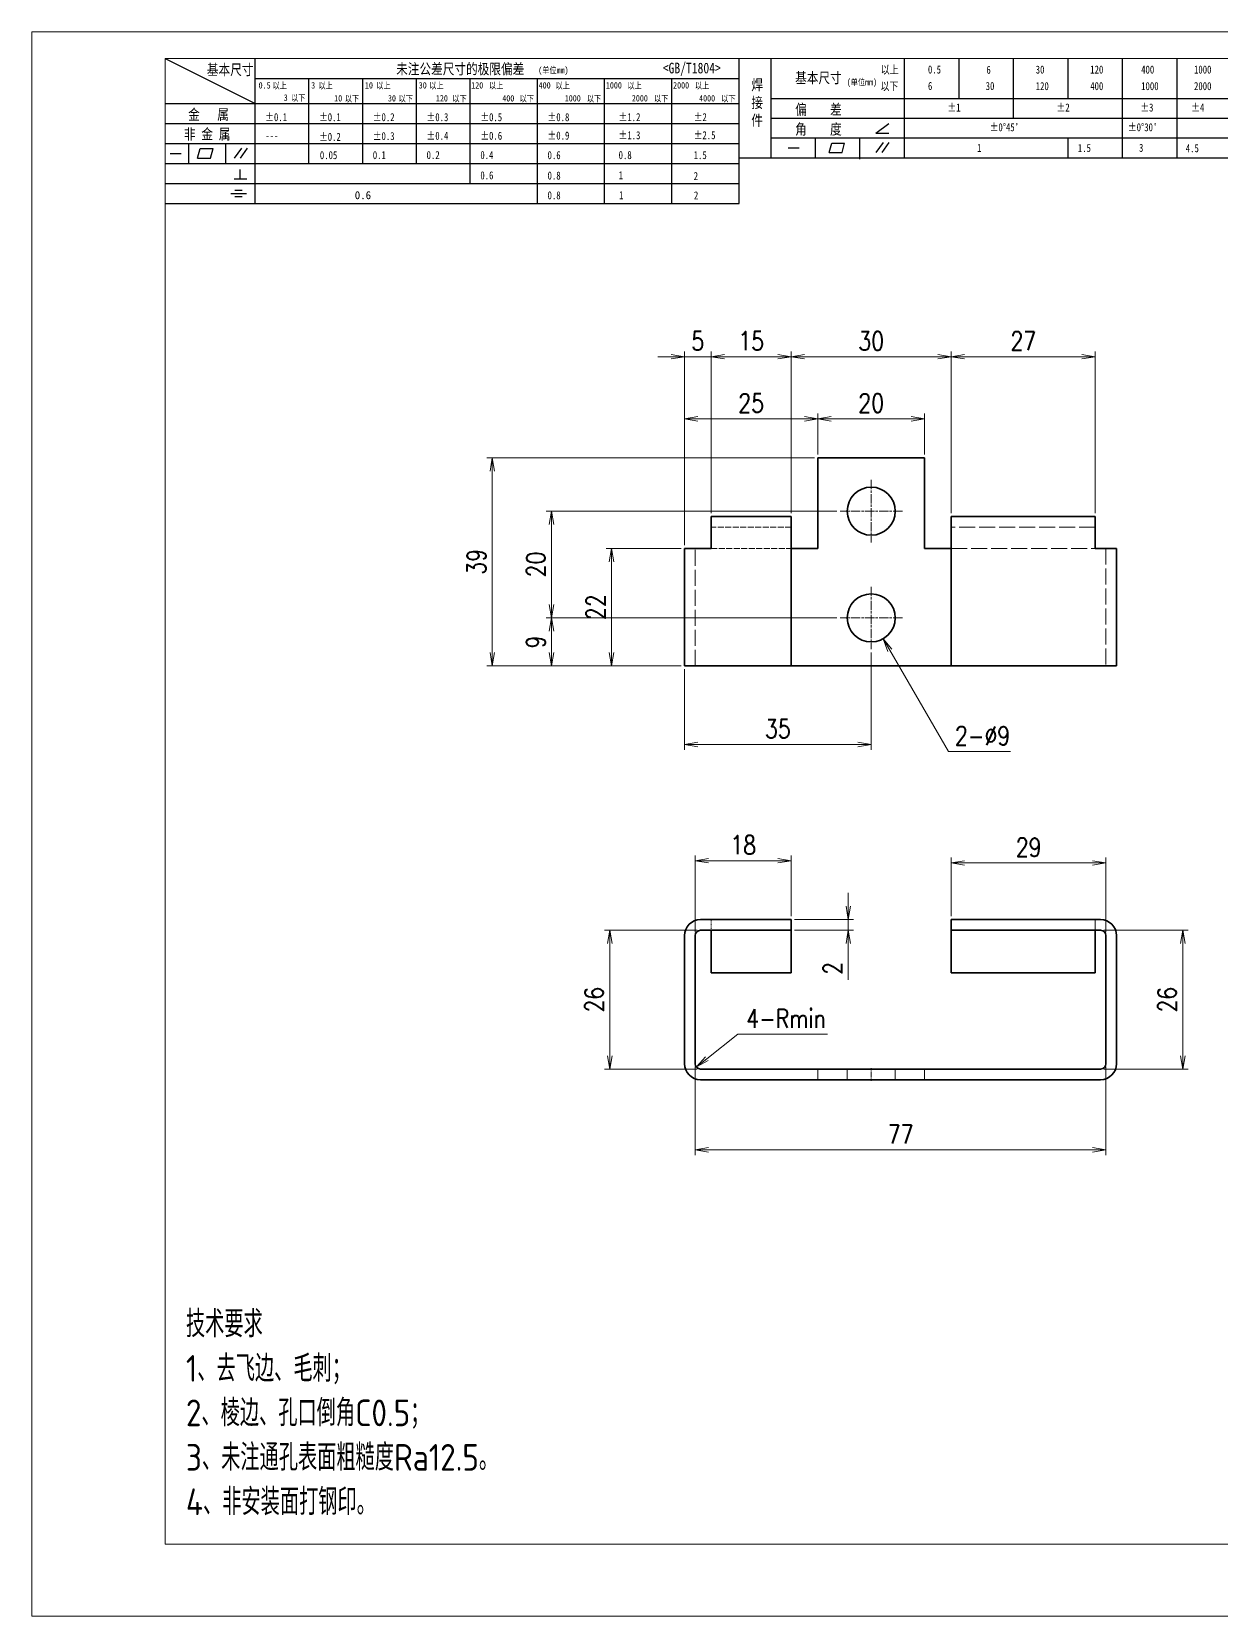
# Model space of a CAD drawing. Header units: inches. Extents: x 269 to 10986, y 1043 to 4337.
# Drawn here: x 6883.7 to 7106.7, y 3497.4 to 3794.4 of the extents above; entities that cross this region are included whole.
import ezdxf

# ---------------------------------------------------------------- set-up
doc = ezdxf.new("R2010")
doc.units = ezdxf.units.IN
doc.header["$MEASUREMENT"] = 0
doc.linetypes.add('AM_ISO02W050x2', pattern=[3.75, 3, -0.75])
doc.linetypes.add('AM_ISO08W050x2', pattern=[9, 6, -0.75, 1.5, -0.75])
doc.layers.add('DIM', color=3, linetype='Continuous')
doc.layers.add('图\\M+19E79\\M+195B6\\M+18E9A', color=7, linetype='Continuous')
for name, color, linetype, lineweight in [('中心线', 2, 'AM_ISO08W050x2', 18), ('图框', 7, 'Continuous', 18), ('标注线', 3, 'Continuous', 18), ('粗实线', 7, 'Continuous', 35), ('虚线', 1, 'AM_ISO02W050x2', 18)]:
    doc.layers.add(name, color=color, linetype=linetype, lineweight=lineweight)
doc.layers.add('打印', color=7, linetype='Continuous', lineweight=15, plot=False)
doc.layers.add('打印-禁用', color=7, linetype='Continuous', lineweight=15, plot=False)
doc.styles.add('DIM', font='romans.shx', dxfattribs={"width": 0.8, "bigfont": 'bigfont.shx'})
doc.styles.add('国标', font='simfang.ttf', dxfattribs={"width": 0.8})
doc.styles.add('机械长仿宋', font='gbenor.shx', dxfattribs={"height": 1, "bigfont": 'gbcbig.shx'})
doc.dimstyles.new('XR 1-1$0', dxfattribs={"dimtxt": 3.5, "dimasz": 2.5, "dimexe": 1, "dimexo": 0.625, "dimgap": 1.2, "dimtad": 1, "dimzin": 9, "dimdsep": 46, "dimtxsty": 'DIM', "dimblk": 'OPEN', "dimcen": 0, "dimclrd": 8, "dimclre": 8, "dimclrt": 2, "dimazin": 2, "dimtfac": 0.5, "dimtmove": 0, "dimatfit": 3, "dimldrblk": 'OPEN', "dimfxl": 0, "dimtolj": 2, "dimlwd": 18, "dimlwe": 18, "dimarcsym": 0})
doc.dimstyles.new('XR 1-1$3', dxfattribs={"dimtxt": 3.5, "dimasz": 2.5, "dimexe": 1, "dimexo": 0.625, "dimgap": 1.2, "dimtad": 1, "dimtoh": 1, "dimdsep": 46, "dimtxsty": 'DIM', "dimblk": 'OPEN', "dimcen": 0, "dimclrd": 8, "dimclre": 8, "dimclrt": 2, "dimazin": 2, "dimtfac": 0.5, "dimtofl": 0, "dimtmove": 0, "dimatfit": 3, "dimldrblk": 'OPEN', "dimfxl": 0, "dimtolj": 2, "dimlwd": 18, "dimlwe": 18, "dimarcsym": 0})
doc.dimstyles.new('XR 1-1$4', dxfattribs={"dimtxt": 3.5, "dimasz": 2.5, "dimexe": 1, "dimexo": 0.625, "dimgap": 1.2, "dimtad": 1, "dimtoh": 1, "dimdsep": 46, "dimtxsty": 'DIM', "dimblk": 'OPEN', "dimcen": 0, "dimclrd": 8, "dimclre": 8, "dimclrt": 2, "dimazin": 2, "dimtfac": 0.5, "dimtofl": 0, "dimtmove": 0, "dimatfit": 3, "dimldrblk": 'OPEN', "dimfxl": 0, "dimtolj": 2, "dimlwd": 18, "dimlwe": 18, "dimarcsym": 0})

# ---------------------------------------------------------------- blocks, each defined once
blk = doc.blocks.new('GZDEH零件A3图框V01版')
at = {"layer": '图\\M+19E79\\M+195B6\\M+18E9A', "color": 9}
for p, q in [((2882.49, -1554.46), (2899.37, -1562.92)), ((2899.37, -1581.67), (2899.37, -1554.46)), ((2990.09, -1581.67), (2990.09, -1554.46)), ((2996.09, -1573.08), (2996.09, -1554.46)), ((3021.09, -1561.98), (3021.09, -1554.46)), ((3031.31, -1561.98), (3031.31, -1554.46)), ((3041.53, -1561.98), (3041.53, -1554.46)), ((3051.75, -1561.98), (3051.75, -1554.46)), ((3061.98, -1561.98), (3061.98, -1554.46)), ((3072.2, -1561.98), (3072.2, -1554.46)), ((2899.37, -1558.24), (2990.09, -1558.24)), ((2909.45, -1574.17), (2909.45, -1558.24)), ((2919.53, -1574.17), (2919.53, -1558.24)), ((2929.61, -1574.17), (2929.61, -1558.24)), ((2939.69, -1577.92), (2939.69, -1558.24)), ((2952.29, -1581.67), (2952.29, -1558.24)), ((2964.89, -1581.67), (2964.89, -1558.24)), ((2977.49, -1581.67), (2977.49, -1558.24)), ((2996.09, -1561.98), (3113.09, -1561.98)), ((3021.09, -1573.08), (3021.09, -1561.98)), ((3041.53, -1565.68), (3041.53, -1561.98)), ((3061.98, -1573.08), (3061.98, -1561.98)), ((3072.2, -1573.08), (3072.2, -1561.98)), ((2882.49, -1562.92), (2990.09, -1562.92)), ((2882.49, -1566.67), (2990.09, -1566.67)), ((2996.09, -1565.68), (3113.09, -1565.68)), ((3015.75, -1568.51), (3018.15, -1566.66)), ((2882.49, -1570.42), (2990.09, -1570.42)), ((2886.92, -1574.12), (2886.92, -1570.42)), ((2893.91, -1574.12), (2893.91, -1570.42)), ((2996.09, -1569.38), (3113.09, -1569.38)), ((3004.42, -1573.08), (3004.42, -1569.38)), ((3006.97, -1572.12), (3007.45, -1570.33)), ((3007.45, -1570.33), (3009.86, -1570.33)), ((3009.39, -1572.12), (3009.86, -1570.33)), ((3012.75, -1573.08), (3012.75, -1569.38)), ((3015.75, -1568.51), (3018.15, -1568.51)), ((3015.81, -1572.12), (3017.15, -1570.26)), ((3016.89, -1572.12), (3018.23, -1570.26)), ((3051.75, -1573.08), (3051.75, -1569.38)), ((2883.43, -1572.27), (2885.49, -1572.27)), ((2888.59, -1573.16), (2889.07, -1571.37)), ((2888.59, -1573.16), (2891, -1573.16)), ((2889.07, -1571.37), (2891.48, -1571.37)), ((2891, -1573.16), (2891.48, -1571.37)), ((2895.52, -1573.16), (2896.85, -1571.3)), ((2896.6, -1573.16), (2897.94, -1571.3)), ((2990.09, -1573.08), (3113.09, -1573.08)), ((2999.26, -1571.23), (3001.32, -1571.23)), ((3006.97, -1572.12), (3009.39, -1572.12)), ((3012.75, -1573.33), (3012.75, -1573.08)), ((2882.49, -1574.17), (2990.09, -1574.17)), ((2895.42, -1577.05), (2897.81, -1577.05)), ((2896.58, -1577.05), (2896.58, -1575.28)), ((2882.49, -1577.92), (2990.09, -1577.92)), ((2894.79, -1579.77), (2897.77, -1579.77)), ((2895.57, -1579.17), (2896.92, -1579.17)), ((2882.49, -1581.67), (2990.09, -1581.67)), ((2895.57, -1580.37), (2896.93, -1580.37))]:
    blk.add_line(p, q, dxfattribs=at)
at = {"layer": '图框', "linetype": 'Continuous'}
for p, q in [((2882.49, -1554.46), (2882.49, -1832.96)), ((3272.49, -1554.46), (2882.49, -1554.46)), ((2882.49, -1832.96), (3272.49, -1832.96))]:
    blk.add_line(p, q, dxfattribs=at)
at = {"layer": '打印-禁用', "linetype": 'Continuous'}
for p, q in [((2857.49, -1549.46), (2857.49, -1846.46)), ((3277.49, -1549.46), (2857.49, -1549.46)), ((2857.49, -1846.46), (3277.49, -1846.46))]:
    blk.add_line(p, q, dxfattribs=at)
at = {"layer": '图\\M+19E79\\M+195B6\\M+18E9A', "color": 9, "style": '国标', "width": 0.8}
for s, height, p in [('基本尺寸', 2, (2890.33, -1557.58)), ('未注公差尺寸的极限偏差', 2, (2925.81, -1557.44)), ('<GB/T1804>', 2, (2975.78, -1557.27)), ('以上', 1.5, (3016.64, -1557.33)), ('0.5', 1.5, (3025.49, -1557.3)), ('6', 1.5, (3036.45, -1557.34)), ('30', 1.5, (3045.69, -1557.31)), ('120', 1.5, (3055.91, -1557.31)), ('400', 1.5, (3065.46, -1557.31)), ('1000', 1.5, (3075.36, -1557.31)), ('30', 1.2, (2930.04, -1560.11)), ('基本尺寸', 2, (3000.6, -1559.1)), ('以下', 1.5, (3016.58, -1560.43)), ('6', 1.5, (3025.49, -1560.38)), ('30', 1.5, (3036.31, -1560.39)), ('120', 1.5, (3045.69, -1560.41)), ('400', 1.5, (3055.91, -1560.41)), ('1000', 1.5, (3065.46, -1560.41)), ('2000', 1.5, (3075.36, -1560.41)), ('金   属', 2, (2886.82, -1565.98)), ('±0.1', 1.5, (2901.27, -1566.23)), ('±0.1', 1.5, (2911.35, -1566.23)), ('±0.2', 1.5, (2921.43, -1566.23)), ('±0.3', 1.5, (2931.51, -1566.23)), ('±0.5', 1.5, (2941.59, -1566.23)), ('±0.8', 1.5, (2954.19, -1566.23)), ('±1.2', 1.5, (2967.51, -1566.23)), ('±2', 1.5, (2981.58, -1566.23)), ('偏    差', 2, (3000.6, -1565.04)), ('±1', 1.5, (3029.16, -1564.42)), ('±2', 1.5, (3049.61, -1564.42)), ('±3', 1.5, (3065.3, -1564.42)), ('±4', 1.5, (3074.85, -1564.42)), ('非 金 属', 2, (2886.02, -1569.65)), ('±0.3', 1.5, (2921.43, -1569.77)), ('±0.4', 1.5, (2931.51, -1569.71)), ('±0.6', 1.5, (2941.59, -1569.71)), ('±0.9', 1.5, (2954.19, -1569.68)), ('±1.3', 1.5, (2967.51, -1569.62)), ('±2.5', 1.5, (2981.58, -1569.61)), ('角    度', 2, (3000.6, -1568.74)), ("±0%%D45'", 1.5, (3037.06, -1568.12)), ("±0%%D30'", 1.5, (3062.98, -1568.12)), ('---', 1.5, (2901.27, -1569.65)), ('±0.2', 1.5, (2911.35, -1569.92)), ('1', 1.5, (3034.69, -1571.98)), ('1.5', 1.5, (3053.59, -1572.01)), ('3', 1.5, (3065.05, -1571.98)), ('4.5', 1.5, (3073.82, -1572.05)), ('0.1', 1.5, (2921.43, -1573.34)), ('0.2', 1.5, (2931.51, -1573.33)), ('0.4', 1.5, (2941.59, -1573.33)), ('0.6', 1.5, (2954.19, -1573.35)), ('0.8', 1.5, (2967.51, -1573.33)), ('1.5', 1.5, (2981.58, -1573.34)), ('0.6', 1.5, (2941.59, -1577.14)), ('0.8', 1.5, (2954.19, -1577.17)), ('1', 1.5, (2967.51, -1577.12)), ('2', 1.5, (2981.58, -1577.26)), ('0.8', 1.5, (2954.19, -1580.87)), ('1', 1.5, (2967.59, -1580.86)), ('2', 1.5, (2981.62, -1580.89))]:
    blk.add_text(s, height=height, dxfattribs=at).set_placement(p)
at = {"layer": '图\\M+19E79\\M+195B6\\M+18E9A', "color": 9, "lineweight": 15, "style": '国标', "width": 0.8}
for s, p in [('(单位mm)', (2952.44, -1557.27)), ('0.5', (2900.03, -1560.11)), ('以上', (2902.64, -1560.16)), ('3', (2909.88, -1560.11)), ('以上', (2911.25, -1560.16)), ('10', (2919.96, -1560.11)), ('以上', (2922.09, -1560.16)), ('以上', (2932.02, -1560.16)), ('120', (2939.88, -1560.11)), ('以上', (2943.21, -1560.16)), ('400', (2952.52, -1560.11)), ('以上', (2955.68, -1560.16)), ('1000', (2965.12, -1560.11)), ('以上', (2969.16, -1560.16)), ('2000', (2977.72, -1560.11)), ('以上', (2981.8, -1560.16)), ('(单位mm)', (3010.27, -1559.51)), ('3', (2904.73, -1562.41)), ('以下', (2906.1, -1562.46)), ('10', (2914.19, -1562.54)), ('以下', (2916.18, -1562.59)), ('30', (2924.27, -1562.54)), ('以下', (2926.26, -1562.59)), ('120', (2933.26, -1562.54)), ('以下', (2936.34, -1562.59)), ('400', (2945.7, -1562.54)), ('以下', (2948.94, -1562.59)), ('1000', (2957.41, -1562.54)), ('以下', (2961.54, -1562.59)), ('2000', (2969.99, -1562.54)), ('以下', (2974.14, -1562.59)), ('4000', (2982.59, -1562.54)), ('以下', (2986.74, -1562.59))]:
    blk.add_text(s, height=1.2, dxfattribs=at).set_placement(p)
at = {"layer": '图\\M+19E79\\M+195B6\\M+18E9A', "color": 9, "lineweight": 13, "style": '国标'}
blk.add_text('0.6', height=1.5, dxfattribs=at).set_placement((2918.05, -1580.85))
at = {"layer": '图\\M+19E79\\M+195B6\\M+18E9A', "color": 9, "style": '国标'}
for s, insert, char_height, width, attachment_point in [('焊\\P接\\P件', (2992.39, -1558.41), 2, 3.1877, 1), ('0.05', (2911.51, -1573.37), 1.5, 5.1982, 7)]:
    blk.add_mtext(s, dxfattribs=dict(at, insert=insert, char_height=char_height, width=width, attachment_point=attachment_point))
blk = doc.blocks.new('DEH A3')
at = {"layer": '图框'}
blk.add_blockref('GZDEH零件A3图框V01版', (-2857.49, 1846.46), dxfattribs=at)
blk = doc.blocks.new('_Open')
at = {"color": 0, "linetype": 'ByBlock', "lineweight": -2}
for p, q in [((-1, 0.17), (0, 0)), ((-1, -0.17), (0, 0)), ((0, 0), (-1, 0))]:
    blk.add_line(p, q, dxfattribs=at)
blk = doc.blocks.new('*D1009')
at = {"layer": 'Defpoints', "color": 0, "transparency": 16777216}
for p in [(7011.06, 3733.44), (7011.06, 3703.49), (7006.06, 3697.49)]:
    blk.add_point(p, dxfattribs=at)
at = {"layer": 'DIM', "color": 8, "lineweight": 18, "transparency": 16777216}
for p, q in [((7003.56, 3733.44), (7001.06, 3733.44)), ((7006.06, 3698.11), (7006.06, 3734.44)), ((7006.06, 3733.44), (7011.06, 3733.44)), ((7011.06, 3704.11), (7011.06, 3734.44)), ((7013.56, 3733.44), (7016.06, 3733.44))]:
    blk.add_line(p, q, dxfattribs=at)
at = {"layer": 'DIM', "color": 8, "lineweight": 18, "transparency": 16777216, "xscale": 2.5, "yscale": 2.5, "zscale": 2.5}
blk.add_blockref('_Open', (7006.06, 3733.44), dxfattribs=at)
at = {"layer": 'DIM', "color": 8, "lineweight": 18, "transparency": 16777216, "xscale": 2.5, "yscale": 2.5, "zscale": 2.5, "rotation": 180}
blk.add_blockref('_Open', (7011.06, 3733.44), dxfattribs=at)
at = {"layer": 'DIM', "color": 2, "transparency": 16777216, "insert": (7008.56, 3736.39), "char_height": 3.5, "attachment_point": 5, "style": 'DIM'}
blk.add_mtext('\\A2;5', dxfattribs=at)
blk = doc.blocks.new('*D1010')
at = {"layer": 'Defpoints', "color": 0, "transparency": 16777216}
for p in [(7026.06, 3733.44), (7011.06, 3703.49), (7026.06, 3703.49)]:
    blk.add_point(p, dxfattribs=at)
at = {"layer": 'DIM', "color": 8, "lineweight": 18, "transparency": 16777216}
for p, q in [((7011.06, 3704.11), (7011.06, 3734.44)), ((7013.56, 3733.44), (7023.56, 3733.44)), ((7026.06, 3704.11), (7026.06, 3734.44))]:
    blk.add_line(p, q, dxfattribs=at)
at = {"layer": 'DIM', "color": 8, "lineweight": 18, "transparency": 16777216, "xscale": 2.5, "yscale": 2.5, "zscale": 2.5, "rotation": 180}
blk.add_blockref('_Open', (7011.06, 3733.44), dxfattribs=at)
at = {"layer": 'DIM', "color": 8, "lineweight": 18, "transparency": 16777216, "xscale": 2.5, "yscale": 2.5, "zscale": 2.5}
blk.add_blockref('_Open', (7026.06, 3733.44), dxfattribs=at)
at = {"layer": 'DIM', "color": 2, "transparency": 16777216, "insert": (7018.56, 3736.39), "char_height": 3.5, "attachment_point": 5, "style": 'DIM'}
blk.add_mtext('\\A2;15', dxfattribs=at)
blk = doc.blocks.new('*D1011')
at = {"layer": 'Defpoints', "color": 0, "transparency": 16777216}
for p in [(7056.06, 3733.44), (7026.06, 3703.49), (7056.06, 3703.49)]:
    blk.add_point(p, dxfattribs=at)
at = {"layer": 'DIM', "color": 8, "lineweight": 18, "transparency": 16777216}
for p, q in [((7026.06, 3704.11), (7026.06, 3734.44)), ((7028.56, 3733.44), (7053.56, 3733.44)), ((7056.06, 3704.11), (7056.06, 3734.44))]:
    blk.add_line(p, q, dxfattribs=at)
at = {"layer": 'DIM', "color": 8, "lineweight": 18, "transparency": 16777216, "xscale": 2.5, "yscale": 2.5, "zscale": 2.5, "rotation": 180}
blk.add_blockref('_Open', (7026.06, 3733.44), dxfattribs=at)
at = {"layer": 'DIM', "color": 8, "lineweight": 18, "transparency": 16777216, "xscale": 2.5, "yscale": 2.5, "zscale": 2.5}
blk.add_blockref('_Open', (7056.06, 3733.44), dxfattribs=at)
at = {"layer": 'DIM', "color": 2, "transparency": 16777216, "insert": (7041.06, 3736.39), "char_height": 3.5, "attachment_point": 5, "style": 'DIM'}
blk.add_mtext('\\A2;30', dxfattribs=at)
blk = doc.blocks.new('*D1012')
at = {"layer": 'Defpoints', "color": 0, "transparency": 16777216}
for p in [(7056.06, 3733.44), (7056.06, 3703.49), (7083.06, 3703.49)]:
    blk.add_point(p, dxfattribs=at)
at = {"layer": 'DIM', "color": 8, "lineweight": 18, "transparency": 16777216}
for p, q in [((7056.06, 3704.11), (7056.06, 3734.44)), ((7080.56, 3733.44), (7058.56, 3733.44)), ((7083.06, 3704.11), (7083.06, 3734.44))]:
    blk.add_line(p, q, dxfattribs=at)
at = {"layer": 'DIM', "color": 8, "lineweight": 18, "transparency": 16777216, "xscale": 2.5, "yscale": 2.5, "zscale": 2.5, "rotation": 180}
blk.add_blockref('_Open', (7056.06, 3733.44), dxfattribs=at)
at = {"layer": 'DIM', "color": 8, "lineweight": 18, "transparency": 16777216, "xscale": 2.5, "yscale": 2.5, "zscale": 2.5}
blk.add_blockref('_Open', (7083.06, 3733.44), dxfattribs=at)
at = {"layer": 'DIM', "color": 2, "transparency": 16777216, "insert": (7069.56, 3736.39), "char_height": 3.5, "attachment_point": 5, "style": 'DIM'}
blk.add_mtext('\\A2;27', dxfattribs=at)
blk = doc.blocks.new('*D1013')
at = {"layer": 'Defpoints', "color": 0, "transparency": 16777216}
for p in [(7006.06, 3721.79), (7031.06, 3714.49), (7006.06, 3697.49)]:
    blk.add_point(p, dxfattribs=at)
at = {"layer": 'DIM', "color": 8, "lineweight": 18, "transparency": 16777216}
for p, q in [((7006.06, 3698.11), (7006.06, 3722.79)), ((7028.56, 3721.79), (7008.56, 3721.79)), ((7031.06, 3715.11), (7031.06, 3722.79))]:
    blk.add_line(p, q, dxfattribs=at)
at = {"layer": 'DIM', "color": 8, "lineweight": 18, "transparency": 16777216, "xscale": 2.5, "yscale": 2.5, "zscale": 2.5, "rotation": 180}
blk.add_blockref('_Open', (7006.06, 3721.79), dxfattribs=at)
at = {"layer": 'DIM', "color": 8, "lineweight": 18, "transparency": 16777216, "xscale": 2.5, "yscale": 2.5, "zscale": 2.5}
blk.add_blockref('_Open', (7031.06, 3721.79), dxfattribs=at)
at = {"layer": 'DIM', "color": 2, "transparency": 16777216, "insert": (7018.56, 3724.74), "char_height": 3.5, "attachment_point": 5, "style": 'DIM'}
blk.add_mtext('\\A2;25', dxfattribs=at)
blk = doc.blocks.new('*D1014')
at = {"layer": 'Defpoints', "color": 0, "transparency": 16777216}
for p in [(7051.06, 3721.79), (7031.06, 3714.49), (7051.06, 3714.49)]:
    blk.add_point(p, dxfattribs=at)
at = {"layer": 'DIM', "color": 8, "lineweight": 18, "transparency": 16777216}
for p, q in [((7031.06, 3715.11), (7031.06, 3722.79)), ((7033.56, 3721.79), (7048.56, 3721.79)), ((7051.06, 3715.11), (7051.06, 3722.79))]:
    blk.add_line(p, q, dxfattribs=at)
at = {"layer": 'DIM', "color": 8, "lineweight": 18, "transparency": 16777216, "xscale": 2.5, "yscale": 2.5, "zscale": 2.5, "rotation": 180}
blk.add_blockref('_Open', (7031.06, 3721.79), dxfattribs=at)
at = {"layer": 'DIM', "color": 8, "lineweight": 18, "transparency": 16777216, "xscale": 2.5, "yscale": 2.5, "zscale": 2.5}
blk.add_blockref('_Open', (7051.06, 3721.79), dxfattribs=at)
at = {"layer": 'DIM', "color": 2, "transparency": 16777216, "insert": (7041.06, 3724.74), "char_height": 3.5, "attachment_point": 5, "style": 'DIM'}
blk.add_mtext('\\A2;20', dxfattribs=at)
blk = doc.blocks.new('*D1015')
at = {"layer": 'Defpoints', "color": 0, "transparency": 16777216}
for p in [(6992.36, 3697.49), (7006.06, 3697.49), (7006.06, 3675.49)]:
    blk.add_point(p, dxfattribs=at)
at = {"layer": 'DIM', "color": 8, "lineweight": 18, "transparency": 16777216}
for p, q in [((7005.44, 3697.49), (6991.36, 3697.49)), ((6992.36, 3677.99), (6992.36, 3694.99)), ((7005.44, 3675.49), (6991.36, 3675.49))]:
    blk.add_line(p, q, dxfattribs=at)
at = {"layer": 'DIM', "color": 8, "lineweight": 18, "transparency": 16777216, "xscale": 2.5, "yscale": 2.5, "zscale": 2.5}
for p, rotation in [((6992.36, 3697.49), 90), ((6992.36, 3675.49), 270)]:
    blk.add_blockref('_Open', p, dxfattribs=dict(at, rotation=rotation))
at = {"layer": 'DIM', "color": 2, "transparency": 16777216, "insert": (6989.41, 3686.49), "char_height": 3.5, "attachment_point": 5, "rotation": 90, "style": 'DIM'}
blk.add_mtext('\\A2;22', dxfattribs=at)
blk = doc.blocks.new('*D1016')
at = {"layer": 'Defpoints', "color": 0, "transparency": 16777216}
for p in [(7031.06, 3714.49), (6970.03, 3675.49), (7006.06, 3675.49)]:
    blk.add_point(p, dxfattribs=at)
at = {"layer": 'DIM', "color": 8, "lineweight": 18, "transparency": 16777216}
for p, q in [((7030.44, 3714.49), (6969.03, 3714.49)), ((6970.03, 3711.99), (6970.03, 3677.99)), ((7005.44, 3675.49), (6969.03, 3675.49))]:
    blk.add_line(p, q, dxfattribs=at)
at = {"layer": 'DIM', "color": 8, "lineweight": 18, "transparency": 16777216, "xscale": 2.5, "yscale": 2.5, "zscale": 2.5}
for p, rotation in [((6970.03, 3714.49), 90), ((6970.03, 3675.49), 270)]:
    blk.add_blockref('_Open', p, dxfattribs=dict(at, rotation=rotation))
at = {"layer": 'DIM', "color": 2, "transparency": 16777216, "insert": (6967.08, 3694.99), "char_height": 3.5, "attachment_point": 5, "rotation": 90, "style": 'DIM'}
blk.add_mtext('\\A2;39', dxfattribs=at)
blk = doc.blocks.new('*D1017')
at = {"layer": 'Defpoints', "color": 0, "transparency": 16777216}
for p in [(7035.21, 3684.49), (6981.15, 3675.49), (7005.44, 3675.49)]:
    blk.add_point(p, dxfattribs=at)
at = {"layer": 'DIM', "color": 8, "lineweight": 18, "transparency": 16777216}
for p, q in [((7034.59, 3684.49), (6980.15, 3684.49)), ((6981.15, 3681.99), (6981.15, 3677.99)), ((7004.81, 3675.49), (6980.15, 3675.49))]:
    blk.add_line(p, q, dxfattribs=at)
at = {"layer": 'DIM', "color": 8, "lineweight": 18, "transparency": 16777216, "xscale": 2.5, "yscale": 2.5, "zscale": 2.5}
for p, rotation in [((6981.15, 3684.49), 90), ((6981.15, 3675.49), 270)]:
    blk.add_blockref('_Open', p, dxfattribs=dict(at, rotation=rotation))
at = {"layer": 'DIM', "color": 2, "transparency": 16777216, "insert": (6978.2, 3679.99), "char_height": 3.5, "attachment_point": 5, "rotation": 90, "style": 'DIM'}
blk.add_mtext('\\A2;9', dxfattribs=at)
blk = doc.blocks.new('*D1018')
at = {"layer": 'Defpoints', "color": 0, "transparency": 16777216}
for p in [(7035.21, 3704.49), (6981.15, 3684.49), (7033.5, 3684.49)]:
    blk.add_point(p, dxfattribs=at)
at = {"layer": 'DIM', "color": 8, "lineweight": 18, "transparency": 16777216}
for p, q in [((7034.59, 3704.49), (6980.15, 3704.49)), ((6981.15, 3701.99), (6981.15, 3686.99)), ((7032.87, 3684.49), (6980.15, 3684.49))]:
    blk.add_line(p, q, dxfattribs=at)
at = {"layer": 'DIM', "color": 8, "lineweight": 18, "transparency": 16777216, "xscale": 2.5, "yscale": 2.5, "zscale": 2.5}
for p, rotation in [((6981.15, 3704.49), 90), ((6981.15, 3684.49), 270)]:
    blk.add_blockref('_Open', p, dxfattribs=dict(at, rotation=rotation))
at = {"layer": 'DIM', "color": 2, "transparency": 16777216, "insert": (6978.2, 3694.49), "char_height": 3.5, "attachment_point": 5, "rotation": 90, "style": 'DIM'}
blk.add_mtext('\\A2;20', dxfattribs=at)
blk = doc.blocks.new('*D1019')
at = {"layer": 'Defpoints', "color": 0, "transparency": 16777216}
for p in [(7041.06, 3678.64), (7006.06, 3675.49), (7006.06, 3660.76)]:
    blk.add_point(p, dxfattribs=at)
at = {"layer": 'DIM', "color": 8, "lineweight": 18, "transparency": 16777216}
for p, q in [((7041.06, 3678.01), (7041.06, 3659.76)), ((7006.06, 3674.86), (7006.06, 3659.76)), ((7038.56, 3660.76), (7008.56, 3660.76))]:
    blk.add_line(p, q, dxfattribs=at)
at = {"layer": 'DIM', "color": 8, "lineweight": 18, "transparency": 16777216, "xscale": 2.5, "yscale": 2.5, "zscale": 2.5, "rotation": 180}
blk.add_blockref('_Open', (7006.06, 3660.76), dxfattribs=at)
at = {"layer": 'DIM', "color": 8, "lineweight": 18, "transparency": 16777216, "xscale": 2.5, "yscale": 2.5, "zscale": 2.5}
blk.add_blockref('_Open', (7041.06, 3660.76), dxfattribs=at)
at = {"layer": 'DIM', "color": 2, "transparency": 16777216, "insert": (7023.56, 3663.71), "char_height": 3.5, "attachment_point": 5, "style": 'DIM'}
blk.add_mtext('\\A2;35', dxfattribs=at)
blk = doc.blocks.new('*D1020')
at = {"layer": 'Defpoints', "color": 0, "transparency": 16777216}
for p in [(7038.81, 3688.38), (7043.31, 3680.59)]:
    blk.add_point(p, dxfattribs=at)
at = {"layer": 'DIM', "color": 8, "lineweight": 18, "transparency": 16777216}
for p, q in [((7055.54, 3659.44), (7044.57, 3678.42)), ((7067.14, 3659.44), (7055.54, 3659.44))]:
    blk.add_line(p, q, dxfattribs=at)
at = {"layer": 'DIM', "color": 8, "lineweight": 18, "transparency": 16777216, "xscale": 2.5, "yscale": 2.5, "zscale": 2.5, "rotation": 120.0272160030742}
blk.add_blockref('_Open', (7043.31, 3680.59), dxfattribs=at)
at = {"layer": 'DIM', "color": 2, "transparency": 16777216, "insert": (7061.94, 3662.39), "char_height": 3.5, "attachment_point": 5, "style": 'DIM'}
blk.add_mtext('\\A2;{\\Fromans,bigfont|c134;2-}∅9', dxfattribs=at)
blk = doc.blocks.new('*D1021')
at = {"layer": 'Defpoints', "color": 0, "transparency": 16777216}
for p in [(7026.06, 3627.93), (7026.06, 3625.93), (7036.76, 3625.93)]:
    blk.add_point(p, dxfattribs=at)
at = {"layer": 'DIM', "color": 8, "lineweight": 18, "transparency": 16777216}
for p, q in [((7036.76, 3630.43), (7036.76, 3632.93)), ((7026.69, 3627.93), (7037.76, 3627.93)), ((7036.76, 3627.93), (7036.76, 3625.93)), ((7026.69, 3625.93), (7037.76, 3625.93)), ((7036.76, 3623.43), (7036.76, 3616.67))]:
    blk.add_line(p, q, dxfattribs=at)
at = {"layer": 'DIM', "color": 8, "lineweight": 18, "transparency": 16777216, "xscale": 2.5, "yscale": 2.5, "zscale": 2.5}
for p, rotation in [((7036.76, 3627.93), 270), ((7036.76, 3625.93), 90)]:
    blk.add_blockref('_Open', p, dxfattribs=dict(at, rotation=rotation))
at = {"layer": 'DIM', "color": 2, "transparency": 16777216, "insert": (7033.81, 3618.8), "char_height": 3.5, "attachment_point": 5, "rotation": 90, "style": 'DIM'}
blk.add_mtext('\\A2;2', dxfattribs=at)
blk = doc.blocks.new('*D1022')
at = {"layer": 'Defpoints', "color": 0, "transparency": 16777216}
for p in [(7026.06, 3638.97), (7026.06, 3627.93), (7008.06, 3624.93)]:
    blk.add_point(p, dxfattribs=at)
at = {"layer": 'DIM', "color": 8, "lineweight": 18, "transparency": 16777216}
for p, q in [((7008.06, 3625.56), (7008.06, 3639.97)), ((7010.56, 3638.97), (7023.56, 3638.97)), ((7026.06, 3628.56), (7026.06, 3639.97))]:
    blk.add_line(p, q, dxfattribs=at)
at = {"layer": 'DIM', "color": 8, "lineweight": 18, "transparency": 16777216, "xscale": 2.5, "yscale": 2.5, "zscale": 2.5, "rotation": 180}
blk.add_blockref('_Open', (7008.06, 3638.97), dxfattribs=at)
at = {"layer": 'DIM', "color": 8, "lineweight": 18, "transparency": 16777216, "xscale": 2.5, "yscale": 2.5, "zscale": 2.5}
blk.add_blockref('_Open', (7026.06, 3638.97), dxfattribs=at)
at = {"layer": 'DIM', "color": 2, "transparency": 16777216, "insert": (7017.06, 3641.92), "char_height": 3.5, "attachment_point": 5, "style": 'DIM'}
blk.add_mtext('\\A2;18', dxfattribs=at)
blk = doc.blocks.new('*D1023')
at = {"layer": 'Defpoints', "color": 0, "transparency": 16777216}
for p in [(7009.06, 3625.93), (6992.08, 3599.93), (7009.06, 3599.93)]:
    blk.add_point(p, dxfattribs=at)
at = {"layer": 'DIM', "color": 8, "lineweight": 18, "transparency": 16777216}
for p, q in [((7008.44, 3625.93), (6991.08, 3625.93)), ((6992.08, 3623.43), (6992.08, 3602.43)), ((7008.44, 3599.93), (6991.08, 3599.93))]:
    blk.add_line(p, q, dxfattribs=at)
at = {"layer": 'DIM', "color": 8, "lineweight": 18, "transparency": 16777216, "xscale": 2.5, "yscale": 2.5, "zscale": 2.5}
for p, rotation in [((6992.08, 3625.93), 90), ((6992.08, 3599.93), 270)]:
    blk.add_blockref('_Open', p, dxfattribs=dict(at, rotation=rotation))
at = {"layer": 'DIM', "color": 2, "transparency": 16777216, "insert": (6989.13, 3612.93), "char_height": 3.5, "attachment_point": 5, "rotation": 90, "style": 'DIM'}
blk.add_mtext('\\A2;26', dxfattribs=at)
blk = doc.blocks.new('*D1024')
at = {"layer": 'Defpoints', "color": 0, "transparency": 16777216}
for p in [(7008.06, 3600.93), (7085.06, 3600.93), (7085.06, 3584.8)]:
    blk.add_point(p, dxfattribs=at)
at = {"layer": 'DIM', "color": 8, "lineweight": 18, "transparency": 16777216}
for p, q in [((7008.06, 3600.31), (7008.06, 3583.8)), ((7085.06, 3600.31), (7085.06, 3583.8)), ((7010.56, 3584.8), (7082.56, 3584.8))]:
    blk.add_line(p, q, dxfattribs=at)
at = {"layer": 'DIM', "color": 8, "lineweight": 18, "transparency": 16777216, "xscale": 2.5, "yscale": 2.5, "zscale": 2.5, "rotation": 180}
blk.add_blockref('_Open', (7008.06, 3584.8), dxfattribs=at)
at = {"layer": 'DIM', "color": 8, "lineweight": 18, "transparency": 16777216, "xscale": 2.5, "yscale": 2.5, "zscale": 2.5}
blk.add_blockref('_Open', (7085.06, 3584.8), dxfattribs=at)
at = {"layer": 'DIM', "color": 2, "transparency": 16777216, "insert": (7046.56, 3587.75), "char_height": 3.5, "attachment_point": 5, "style": 'DIM'}
blk.add_mtext('\\A2;77', dxfattribs=at)
blk = doc.blocks.new('*D1025')
at = {"layer": 'Defpoints', "color": 0, "transparency": 16777216}
for p in [(7084.06, 3625.93), (7099.48, 3625.93), (7084.06, 3599.93)]:
    blk.add_point(p, dxfattribs=at)
at = {"layer": 'DIM', "color": 8, "lineweight": 18, "transparency": 16777216}
for p, q in [((7084.69, 3625.93), (7100.48, 3625.93)), ((7099.48, 3602.43), (7099.48, 3623.43)), ((7084.69, 3599.93), (7100.48, 3599.93))]:
    blk.add_line(p, q, dxfattribs=at)
at = {"layer": 'DIM', "color": 8, "lineweight": 18, "transparency": 16777216, "xscale": 2.5, "yscale": 2.5, "zscale": 2.5}
for p, rotation in [((7099.48, 3625.93), 90), ((7099.48, 3599.93), 270)]:
    blk.add_blockref('_Open', p, dxfattribs=dict(at, rotation=rotation))
at = {"layer": 'DIM', "color": 2, "transparency": 16777216, "insert": (7096.53, 3612.93), "char_height": 3.5, "attachment_point": 5, "rotation": 90, "style": 'DIM'}
blk.add_mtext('\\A2;26', dxfattribs=at)
blk = doc.blocks.new('*D1026')
at = {"layer": 'Defpoints', "color": 0, "transparency": 16777216}
for p in [(7056.06, 3638.55), (7056.06, 3627.93), (7085.06, 3624.93)]:
    blk.add_point(p, dxfattribs=at)
at = {"layer": 'DIM', "color": 8, "lineweight": 18, "transparency": 16777216}
for p, q in [((7056.06, 3628.56), (7056.06, 3639.55)), ((7082.56, 3638.55), (7058.56, 3638.55)), ((7085.06, 3625.56), (7085.06, 3639.55))]:
    blk.add_line(p, q, dxfattribs=at)
at = {"layer": 'DIM', "color": 8, "lineweight": 18, "transparency": 16777216, "xscale": 2.5, "yscale": 2.5, "zscale": 2.5, "rotation": 180}
blk.add_blockref('_Open', (7056.06, 3638.55), dxfattribs=at)
at = {"layer": 'DIM', "color": 8, "lineweight": 18, "transparency": 16777216, "xscale": 2.5, "yscale": 2.5, "zscale": 2.5}
blk.add_blockref('_Open', (7085.06, 3638.55), dxfattribs=at)
at = {"layer": 'DIM', "color": 2, "transparency": 16777216, "insert": (7070.56, 3641.5), "char_height": 3.5, "attachment_point": 5, "style": 'DIM'}
blk.add_mtext('\\A2;29', dxfattribs=at)
blk = doc.blocks.new('*D1027')
at = {"layer": 'Defpoints', "color": 0, "transparency": 16777216}
for p in [(7008.28, 3600.31), (7009.06, 3600.93)]:
    blk.add_point(p, dxfattribs=at)
at = {"layer": 'DIM', "color": 8, "lineweight": 18, "transparency": 16777216}
for p, q in [((7016.09, 3606.45), (7010.24, 3601.86)), ((7032.89, 3606.45), (7016.09, 3606.45))]:
    blk.add_line(p, q, dxfattribs=at)
at = {"layer": 'DIM', "color": 8, "lineweight": 18, "transparency": 16777216, "xscale": 2.5, "yscale": 2.5, "zscale": 2.5, "rotation": 218.1720666885939}
blk.add_blockref('_Open', (7008.28, 3600.31), dxfattribs=at)
at = {"layer": 'DIM', "color": 2, "transparency": 16777216, "insert": (7025.09, 3609.4), "char_height": 3.5, "attachment_point": 5, "style": 'DIM'}
blk.add_mtext('\\A2;{\\Fromans,bigfont|c134;4-Rmin}', dxfattribs=at)

msp = doc.modelspace()

# ---------------------------------------------------------------- linework, layer by layer
at = {"layer": '中心线', "ltscale": 0.292499}
for p, q in [((7041.063, 3710.335), (7041.063, 3698.635)), ((7046.913, 3704.485), (7035.213, 3704.485)), ((7041.063, 3690.335), (7041.063, 3678.635)), ((7046.913, 3684.485), (7035.213, 3684.485))]:
    msp.add_line(p, q, dxfattribs=at)
at = {"layer": '中心线', "ltscale": 0.060001}
msp.add_line((7041.063, 3597.733), (7041.063, 3600.133), dxfattribs=at)
at = {"layer": '打印'}
msp.add_lwpolyline([(6883.696, 3794.354), (7303.696, 3794.354), (7303.696, 3497.354), (6883.696, 3497.354)], close=True, dxfattribs=at)
at = {"layer": '粗实线', "ltscale": 0.425}
for p, q in [((7031.063, 3697.485), (7031.063, 3714.485)), ((7051.063, 3714.485), (7051.063, 3697.485)), ((7026.063, 3675.485), (7009.063, 3675.485)), ((7026.063, 3627.933), (7009.063, 3627.933)), ((7026.063, 3625.933), (7009.063, 3625.933))]:
    msp.add_line(p, q, dxfattribs=at)
at = {"layer": '粗实线'}
for p, q in [((7051.063, 3714.485), (7031.063, 3714.485)), ((7083.063, 3703.485), (7056.063, 3703.485)), ((7026.063, 3675.485), (7026.063, 3700.485)), ((7056.063, 3700.485), (7056.063, 3675.485)), ((7006.063, 3675.485), (7006.063, 3697.485)), ((7087.063, 3697.485), (7087.063, 3675.485)), ((7056.063, 3675.485), (7026.063, 3675.485)), ((7084.063, 3675.485), (7056.063, 3675.485)), ((7084.063, 3627.933), (7056.063, 3627.933)), ((7006.063, 3624.933), (7006.063, 3600.933)), ((7008.063, 3624.933), (7008.063, 3600.933)), ((7084.063, 3625.933), (7056.063, 3625.933)), ((7085.063, 3600.933), (7085.063, 3624.933)), ((7087.063, 3600.933), (7087.063, 3624.933)), ((7083.063, 3617.933), (7056.063, 3617.933)), ((7084.063, 3599.933), (7009.063, 3599.933)), ((7084.063, 3597.933), (7009.063, 3597.933))]:
    msp.add_line(p, q, dxfattribs=at)
at = {"layer": '粗实线', "ltscale": 0.375}
for p, q in [((7026.063, 3703.485), (7011.063, 3703.485)), ((7026.063, 3617.933), (7011.063, 3617.933))]:
    msp.add_line(p, q, dxfattribs=at)
at = {"layer": '粗实线', "ltscale": 0.075}
for p, q in [((7011.063, 3703.485), (7011.063, 3700.485)), ((7026.063, 3703.485), (7026.063, 3700.485)), ((7056.063, 3703.485), (7056.063, 3700.485)), ((7083.063, 3700.485), (7083.063, 3703.485)), ((7011.063, 3697.485), (7011.063, 3700.485)), ((7083.063, 3697.485), (7083.063, 3700.485)), ((7009.063, 3697.485), (7006.063, 3697.485)), ((7087.063, 3697.485), (7084.063, 3697.485)), ((7009.063, 3675.485), (7006.063, 3675.485)), ((7084.063, 3675.485), (7087.063, 3675.485))]:
    msp.add_line(p, q, dxfattribs=at)
at = {"layer": '粗实线', "ltscale": 0.05}
for p, q in [((7011.063, 3697.485), (7009.063, 3697.485)), ((7026.063, 3625.933), (7026.063, 3627.933)), ((7056.063, 3627.933), (7056.063, 3625.933))]:
    msp.add_line(p, q, dxfattribs=at)
at = {"layer": '粗实线', "ltscale": 0.125}
for p, q in [((7026.063, 3697.485), (7031.063, 3697.485)), ((7051.063, 3697.485), (7056.063, 3697.485))]:
    msp.add_line(p, q, dxfattribs=at)
at = {"layer": '粗实线', "ltscale": 0.025}
for p, q in [((7084.063, 3697.485), (7083.063, 3697.485)), ((7011.063, 3625.933), (7011.063, 3624.933)), ((7026.063, 3625.933), (7026.063, 3624.933)), ((7056.063, 3625.933), (7056.063, 3624.933)), ((7083.063, 3624.933), (7083.063, 3625.933))]:
    msp.add_line(p, q, dxfattribs=at)
at = {"layer": '粗实线', "ltscale": 0.175}
for p, q in [((7011.063, 3617.933), (7011.063, 3624.933)), ((7026.063, 3617.933), (7026.063, 3624.933)), ((7056.063, 3617.933), (7056.063, 3624.933)), ((7083.063, 3617.933), (7083.063, 3624.933))]:
    msp.add_line(p, q, dxfattribs=at)
at = {"layer": '粗实线'}
for centre in [(7041.063, 3704.485), (7041.063, 3684.485)]:
    msp.add_circle(centre, 4.5, dxfattribs=at)
for centre, radius, start, end in [((7009.063, 3624.933), 3, 90, 180), ((7084.063, 3624.933), 3, 0, 90), ((7009.063, 3624.933), 1, 90, 180), ((7084.063, 3624.933), 1, 0, 90), ((7009.063, 3600.933), 3, 180, 270), ((7009.063, 3600.933), 1, 180, 270), ((7084.063, 3600.933), 3, 270, 0), ((7084.063, 3600.933), 1, 270, 0)]:
    msp.add_arc(centre, radius, start, end, dxfattribs=at)
at = {"layer": '虚线', "ltscale": 0.375}
for p, q in [((7026.063, 3701.485), (7011.063, 3701.485)), ((7011.063, 3697.485), (7026.063, 3697.485))]:
    msp.add_line(p, q, dxfattribs=at)
at = {"layer": '虚线'}
for p, q in [((7083.063, 3701.485), (7056.063, 3701.485)), ((7008.063, 3675.485), (7008.063, 3697.485)), ((7056.063, 3697.485), (7083.063, 3697.485)), ((7085.063, 3697.485), (7085.063, 3675.485))]:
    msp.add_line(p, q, dxfattribs=at)
at = {"layer": '虚线', "ltscale": 0.05}
for p, q in [((7011.063, 3625.933), (7011.063, 3627.933)), ((7083.063, 3627.933), (7083.063, 3625.933)), ((7031.063, 3597.933), (7031.063, 3599.933)), ((7036.563, 3597.933), (7036.563, 3599.933)), ((7036.563, 3597.933), (7036.563, 3599.933)), ((7045.563, 3597.933), (7045.563, 3599.933)), ((7045.563, 3597.933), (7045.563, 3599.933)), ((7051.063, 3597.933), (7051.063, 3599.933))]:
    msp.add_line(p, q, dxfattribs=at)

# ---------------------------------------------------------------- block references
at = {"layer": '图框'}
msp.add_blockref('DEH A3', (6883.696, 3497.354), dxfattribs=at)

# ---------------------------------------------------------------- texts
at = {"layer": '标注线', "color": 2, "insert": (6912.609, 3516.284), "char_height": 5, "width": 114.82461, "attachment_point": 7, "style": '机械长仿宋'}
msp.add_mtext('\\A2;技术要求\\P1、去飞边、毛刺；\\P2、棱边、孔口倒角C0.5；\\P3、未注通孔表面粗糙度Ra12.5。\\P4、非安装面打钢印。', dxfattribs=at)

# ---------------------------------------------------------------- dimensions: what is measured, and where the dimension line sits
at = {"layer": 'DIM'}
for base, p1, p2, picture, middle in [((7011.063, 3733.436), (7006.063, 3697.485), (7011.063, 3703.485), '*D1009', (7008.563, 3736.386)), ((7026.063, 3733.436), (7011.063, 3703.485), (7026.063, 3703.485), '*D1010', (7018.563, 3736.386)), ((7056.063, 3733.436), (7026.063, 3703.485), (7056.063, 3703.485), '*D1011', (7041.063, 3736.386)), ((7056.063, 3733.436), (7083.063, 3703.485), (7056.063, 3703.485), '*D1012', (7069.563, 3736.386)), ((7006.063, 3721.786), (7031.063, 3714.485), (7006.063, 3697.485), '*D1013', (7018.563, 3724.736)), ((7051.063, 3721.786), (7031.063, 3714.485), (7051.063, 3714.485), '*D1014', (7041.063, 3724.736)), ((7006.063, 3660.757), (7041.063, 3678.635), (7006.063, 3675.485), '*D1019', (7023.563, 3663.707)), ((7026.063, 3638.966), (7008.063, 3624.933), (7026.063, 3627.933), '*D1022', (7017.063, 3641.916)), ((7056.063, 3638.551), (7085.063, 3624.933), (7056.063, 3627.933), '*D1026', (7070.563, 3641.501)), ((7085.063, 3584.802), (7008.063, 3600.933), (7085.063, 3600.933), '*D1024', (7046.563, 3587.752))]:
    dim = msp.add_linear_dim(base=base, p1=p1, p2=p2, dimstyle='XR 1-1$0', dxfattribs=at)
    dim.commit()
    dim.dimension.update_dxf_attribs({"geometry": picture, "text_midpoint": middle})
for base, p1, p2, picture, middle in [((6970.034, 3675.485), (7031.063, 3714.485), (7006.063, 3675.485), '*D1016', (6967.084, 3694.985)), ((6981.153, 3684.485), (7035.213, 3704.485), (7033.495, 3684.485), '*D1018', (6978.203, 3694.485)), ((6992.361, 3697.485), (7006.063, 3675.485), (7006.063, 3697.485), '*D1015', (6989.411, 3686.485)), ((6981.153, 3675.485), (7035.213, 3684.485), (7005.438, 3675.485), '*D1017', (6978.203, 3679.985)), ((7036.764, 3625.933), (7026.063, 3627.933), (7026.063, 3625.933), '*D1021', (7033.814, 3618.799)), ((6992.08, 3599.933), (7009.063, 3625.933), (7009.063, 3599.933), '*D1023', (6989.13, 3612.933)), ((7099.483, 3625.933), (7084.063, 3599.933), (7084.063, 3625.933), '*D1025', (7096.533, 3612.933))]:
    dim = msp.add_linear_dim(base=base, p1=p1, p2=p2, angle=90, dimstyle='XR 1-1$0', dxfattribs=at)
    dim.commit()
    dim.dimension.update_dxf_attribs({"geometry": picture, "text_midpoint": middle})
dim = msp.add_diameter_dim_2p(p1=(7038.811, 3688.381), p2=(7043.314, 3680.589), text='{\\Fromans,bigfont|c134;2-}<>', dimstyle='XR 1-1$3', dxfattribs=at)
dim.commit()
dim.dimension.update_dxf_attribs({"geometry": '*D1020', "text_midpoint": (7061.938, 3659.44), "dimtype": 163})
dim = msp.add_radius_dim(center=(7009.063, 3600.933), mpoint=(7008.276, 3600.315), text='{\\Fromans,bigfont|c134;4-Rmin}', dimstyle='XR 1-1$4', override={"dimtmove": 1}, dxfattribs=at)
dim.commit()
dim.dimension.update_dxf_attribs({"geometry": '*D1027', "text_midpoint": (7016.085, 3606.454), "dimtype": 164})

doc.saveas('drawing.dxf')
